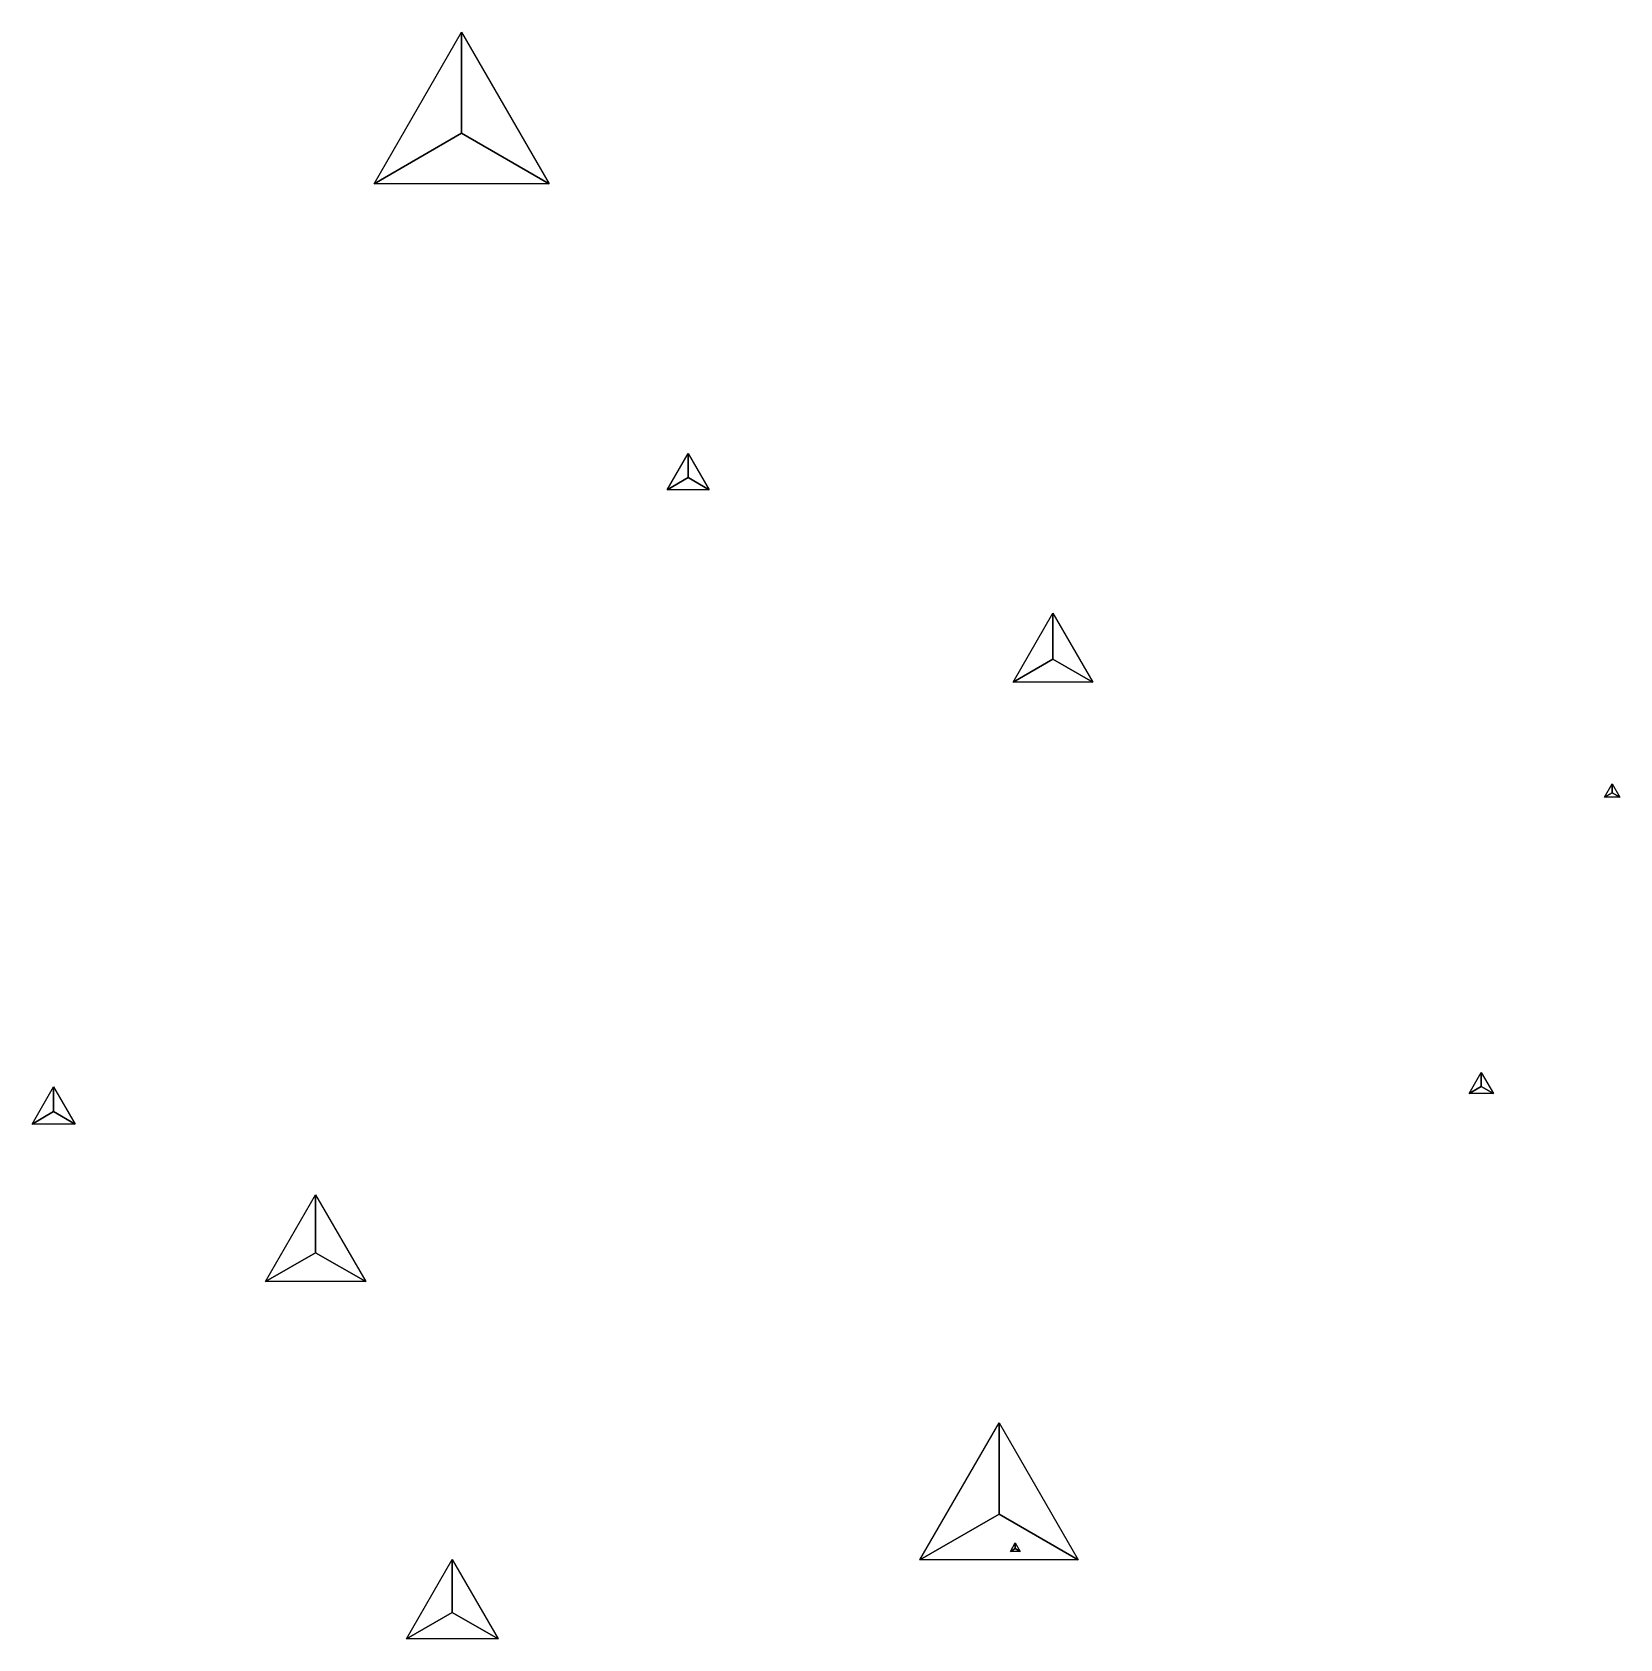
# Model space of a CAD drawing. Header units: metres. Extents: x -9.3 to 41.6, y -11 to 40.
# Drawn here: x -9.31 to 9.99, y -9.76 to 9.77 of the extents above; entities that cross this region are included whole.
import ezdxf

# ---------------------------------------------------------------- set-up
doc = ezdxf.new("R2010")
doc.units = ezdxf.units.M

msp = doc.modelspace()

# ---------------------------------------------------------------- meshes
at = {"layer": '1', "color": 6}
mesh = msp.add_polyface(dxfattribs=at)
corners = [(-4.092, 9.77, -2.244), (-3.028, 7.927, -2.244), (-5.155, 7.927, -2.244), (-4.092, 8.541, -0.507)]
mesh.append_faces([[corners[k] for k in face] for face in [(0, 1, 2), (0, 1, 3), (1, 2, 3), (2, 0, 3)]], dxfattribs={"color": 6})
at = {"layer": '1', "color": 3}
mesh = msp.add_polyface(dxfattribs=at)
corners = [(-1.336, 4.649, 0.299), (-1.081, 4.207, 0.299), (-1.591, 4.207, 0.299), (-1.336, 4.355, 0.715)]
mesh.append_faces([[corners[k] for k in face] for face in [(0, 1, 2), (0, 1, 3), (1, 2, 3), (2, 0, 3)]], dxfattribs={"color": 3})
at = {"layer": '1', "color": 1}
mesh = msp.add_polyface(dxfattribs=at)
corners = [(3.095, 2.707, 0.594), (3.579, 1.868, 0.594), (2.611, 1.868, 0.594), (3.095, 2.147, 1.385)]
mesh.append_faces([[corners[k] for k in face] for face in [(0, 1, 2), (0, 1, 3), (1, 2, 3), (2, 0, 3)]], dxfattribs={"color": 1})
at = {"layer": '1', "color": 9}
mesh = msp.add_polyface(dxfattribs=at)
corners = [(9.892, 0.631, -9.321), (9.985, 0.47, -9.321), (9.799, 0.47, -9.321), (9.892, 0.524, -9.169)]
mesh.append_faces([[corners[k] for k in face] for face in [(0, 1, 2), (0, 1, 3), (1, 2, 3), (2, 0, 3)]], dxfattribs={"color": 9})
at = {"layer": '1', "color": 2}
mesh = msp.add_polyface(dxfattribs=at)
corners = [(8.3, -2.877, 5.537), (8.448, -3.133, 5.537), (8.153, -3.133, 5.537), (8.3, -3.047, 5.778)]
mesh.append_faces([[corners[k] for k in face] for face in [(0, 1, 2), (0, 1, 3), (1, 2, 3), (2, 0, 3)]], dxfattribs={"color": 2})
at = {"layer": '1', "color": 8}
mesh = msp.add_polyface(dxfattribs=at)
corners = [(-9.049, -3.051, 1.82), (-8.788, -3.503, 1.82), (-9.31, -3.503, 1.82), (-9.049, -3.352, 2.246)]
mesh.append_faces([[corners[k] for k in face] for face in [(0, 1, 2), (0, 1, 3), (1, 2, 3), (2, 0, 3)]], dxfattribs={"color": 8})
at = {"layer": '1', "color": 10}
mesh = msp.add_polyface(dxfattribs=at)
corners = [(-5.865, -4.363, -9.058), (-5.255, -5.419, -9.058), (-6.475, -5.419, -9.058), (-5.865, -5.067, -8.062)]
mesh.append_faces([[corners[k] for k in face] for face in [(0, 1, 2), (0, 1, 3), (1, 2, 3), (2, 0, 3)]], dxfattribs={"color": 10})
at = {"layer": '1', "color": 7}
mesh = msp.add_polyface(dxfattribs=at)
corners = [(2.441, -7.134, -4.918), (3.403, -8.8, -4.918), (1.479, -8.8, -4.918), (2.441, -8.245, -3.347)]
mesh.append_faces([[corners[k] for k in face] for face in [(0, 1, 2), (0, 1, 3), (1, 2, 3), (2, 0, 3)]], dxfattribs={"color": 7})
at = {"layer": '1', "color": 5}
mesh = msp.add_polyface(dxfattribs=at)
corners = [(2.638, -8.594, -7.09), (2.697, -8.698, -7.09), (2.578, -8.698, -7.09), (2.638, -8.663, -6.993)]
mesh.append_faces([[corners[k] for k in face] for face in [(0, 1, 2), (0, 1, 3), (1, 2, 3), (2, 0, 3)]], dxfattribs={"color": 5})
at = {"layer": '1', "color": 4}
mesh = msp.add_polyface(dxfattribs=at)
corners = [(-4.205, -8.797, 8.336), (-3.648, -9.762, 8.336), (-4.762, -9.762, 8.336), (-4.205, -9.44, 9.245)]
mesh.append_faces([[corners[k] for k in face] for face in [(0, 1, 2), (0, 1, 3), (1, 2, 3), (2, 0, 3)]], dxfattribs={"color": 4})

doc.saveas('drawing.dxf')
